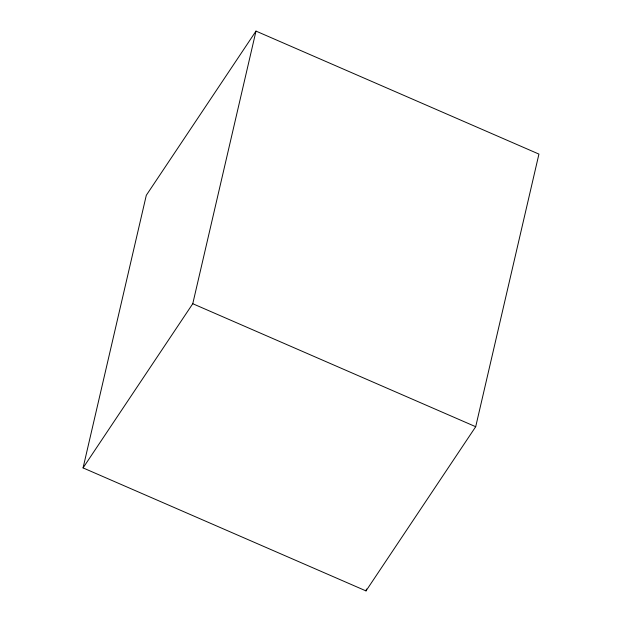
<?xml version="1.0" encoding="UTF-8"?>
<svg xmlns="http://www.w3.org/2000/svg" width="622" height="622" viewBox="0 0 622 622"><rect width="100%" height="100%" fill="white"/><g stroke="black" fill="none" stroke-linecap="round" stroke-linejoin="round"><path stroke-width="0.93" d="M83.068 467.907L146.302 195.285L255.992 31.1L538.932 154.093L475.698 426.715L366.008 590.9L83.068 467.907L192.766 303.715L255.992 31.1M366.008 590.9L366.444 589.011M192.766 303.715L475.698 426.715"/></g></svg>
